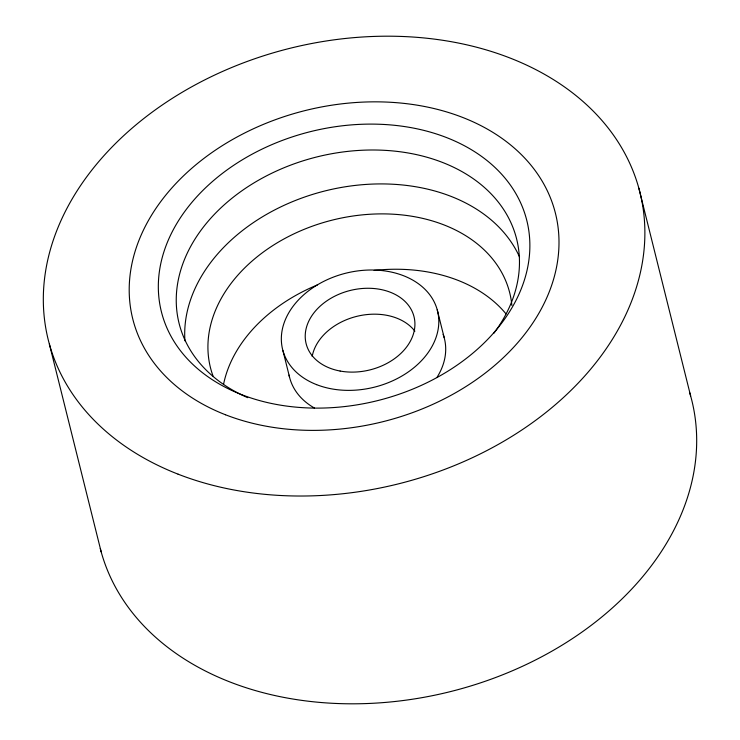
<?xml version="1.0" encoding="UTF-8"?>
<svg xmlns="http://www.w3.org/2000/svg" width="740" height="740" viewBox="0 0 740 740"><rect width="100%" height="100%" fill="white"/><g stroke="black" fill="none" stroke-linecap="round" stroke-linejoin="round"><path stroke-width="1.11" d="M638.842 188.182L690.642 395.965M437.229 309.792L444.13 337.468M282.921 350.584L289.821 378.269A79.809 58.747 -14 0 0 314.352 407.981M49.358 344.035L101.158 551.818M689.717 392.736A304.899 224.433 -14 0 1 455.822 690.216A304.899 224.433 -14 0 1 100.279 548.516M184.926 340.825A173.965 128.057 -14 0 1 325.054 190.92A173.965 128.057 -14 0 1 519.545 256.974M247.733 397.676A173.965 128.057 -14 0 1 206.183 223.582A173.965 128.057 -14 0 1 441.401 162.014A173.965 128.057 -14 0 1 493.876 333.25M213.065 376.114A154.244 113.534 -14 0 1 335.035 219.438A154.244 113.534 -14 0 1 511.858 305.389M223.526 384.467A154.244 113.534 -14 0 1 317.368 284.937M374.107 270.433A154.244 113.534 -14 0 1 506.049 313.927M443.131 334.341A79.809 58.747 -14 0 1 437.164 377.095M289.543 377.215A79.809 58.747 -14 0 1 289.062 375.078M312.197 356.449A55.602 40.922 -14 0 1 356.865 316.332A55.602 40.922 -14 0 1 414.9 331.187M178.081 474.164A304.899 224.433 -14 0 0 644.318 246.818A304.899 224.433 -14 0 0 209.892 77.339A304.899 224.433 -14 0 0 178.081 474.164M241.564 394.614A188.321 138.621 -14 0 0 529.526 254.199A188.321 138.621 -14 0 0 261.202 149.517A188.321 138.621 -14 0 0 241.564 394.614M225.487 414.761A217.838 160.349 -14 0 0 558.598 252.331A217.838 160.349 -14 0 0 248.214 131.239A217.838 160.349 -14 0 0 225.487 414.761M316.618 384.652A79.809 58.747 -14 0 0 438.663 325.137A79.809 58.747 -14 0 0 324.943 280.775A79.809 58.747 -14 0 0 316.618 384.652M340.113 371.036A55.602 40.922 -14 0 0 414.298 317.95A55.602 40.922 -14 0 0 325.813 301.578A55.602 40.922 -14 0 0 340.113 371.036"/></g></svg>
